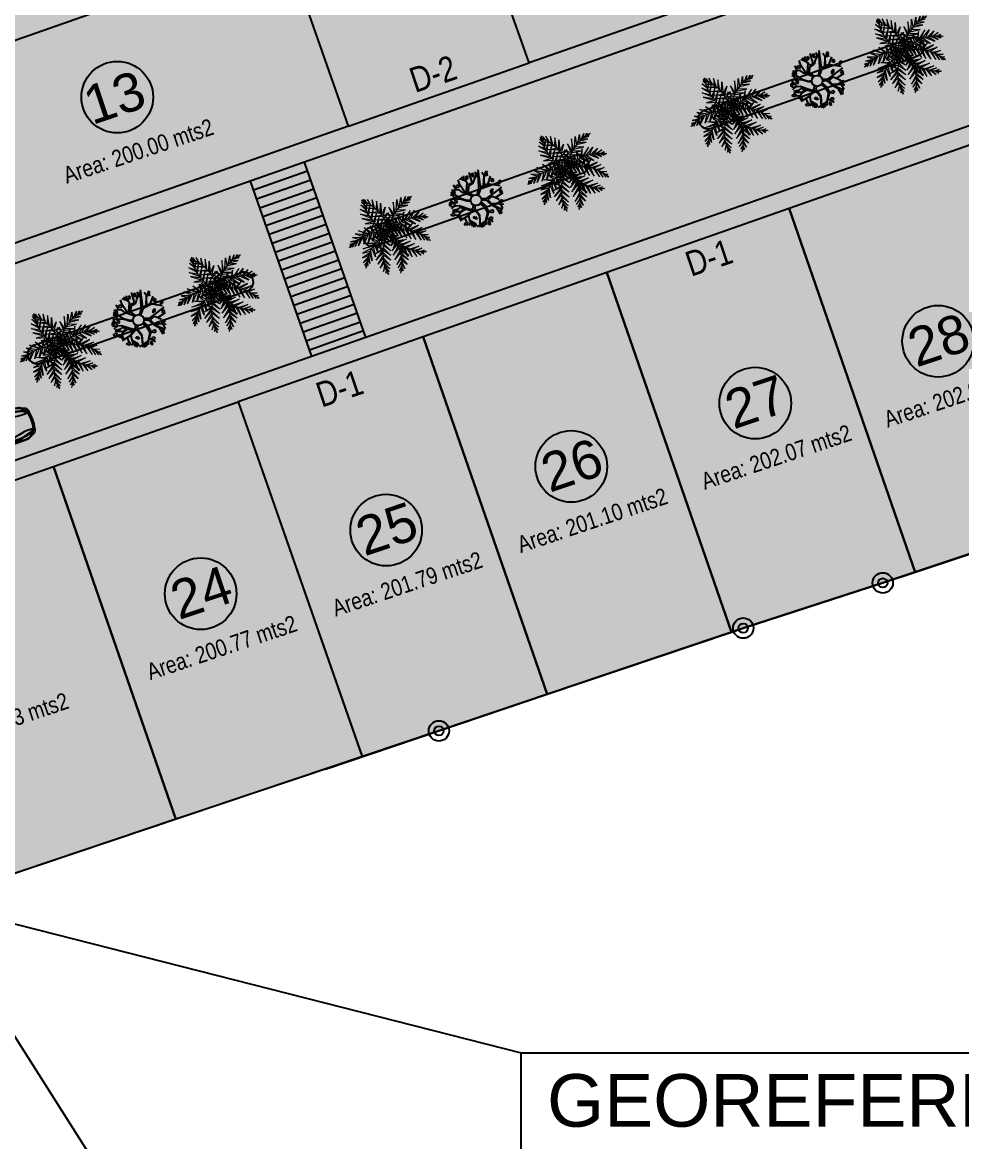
# Model space of a CAD drawing. Header units: millimetres. Extents: x 604786 to 1211550, y 1310999 to 2622648.
# Drawn here: x 604945.4 to 604994.5, y 1311072.5 to 1311131 of the extents above; entities that cross this region are included whole.
import ezdxf

# ---------------------------------------------------------------- set-up
doc = ezdxf.new("R2010")
doc.units = ezdxf.units.MM
for name, color, linetype in [('ARBOLES', 102, 'Continuous'), ('BOULEVARD', 3, 'Continuous'), ('CERCO', 6, 'Continuous'), ('CIRCULO', 1, 'Continuous'), ('COTAS', 3, 'Continuous'), ('CVL_CUADCON_TX', 2, 'Continuous'), ('P35', 3, 'Continuous'), ('PALME-1', 82, 'Continuous'), ('ROTULOS LOTES', 1, 'Continuous')]:
    doc.layers.add(name, color=color, linetype=linetype)
doc.styles.add('PUNTOS PI', font='arial.ttf', dxfattribs={"height": 2.75})
doc.styles.add('ROTULOS', font='arial.ttf', dxfattribs={"height": 3})
doc.styles.add('TSN - Arial Narrow', font='ARIALN.TTF')

# ---------------------------------------------------------------- blocks, each defined once
blk = doc.blocks.new('carro1')
at = {"layer": 'P35'}
for color, points in [(146, [(-0.795, 1.854), (-0.824, 1.862), (-0.858, 3.088), (-0.854, 3.397), (-0.854, 3.455), (-0.753, 3.861), (-0.675, 4.073), (-0.593, 4.178), (-0.477, 4.234), (-0.436, 4.237), (-0.544, 4.163), (-0.641, 3.988), (-0.72, 3.753), (-0.791, 3.47), (-0.809, 3.343), (-0.805, 3.175), (-0.817, 2.948), (-0.82, 2.713), (-0.813, 2.624), (-0.817, 2.616), (-0.82, 2.531), (-0.798, 1.941)]), (9, [(-0.85, 3.554), (-0.829, 3.715), (-0.78, 3.963), (-0.727, 4.075), (-0.647, 4.18), (-0.559, 4.25), (-0.472, 4.299), (-0.332, 4.327), (0.278, 4.327), (0.428, 4.31), (0.534, 4.275), (0.656, 4.177), (0.733, 4.079), (0.814, 3.834), (0.838, 3.715), (0.849, 3.62), (0.849, 3.596), (0.81, 3.708), (0.754, 3.946), (0.695, 4.1), (0.635, 4.173), (0.534, 4.236), (0.439, 4.261), (0.337, 4.261), (-0.437, 4.268), (-0.563, 4.222), (-0.643, 4.156), (-0.717, 4.058), (-0.752, 3.932), (-0.798, 3.792)]), (146, [(0.795, 1.854), (0.824, 1.862), (0.858, 3.088), (0.854, 3.397), (0.854, 3.455), (0.753, 3.861), (0.675, 4.073), (0.593, 4.178), (0.477, 4.234), (0.436, 4.237), (0.544, 4.163), (0.641, 3.988), (0.72, 3.753), (0.791, 3.47), (0.809, 3.343), (0.805, 3.175), (0.817, 2.948), (0.82, 2.713), (0.813, 2.624), (0.817, 2.616), (0.82, 2.531), (0.798, 1.941)]), (146, [(-0.765, 1.66), (-0.785, 1.474), (-0.777, 1.279), (-0.719, 0.785), (-0.652, 0.471), (-0.611, 0.321), (-0.549, 0.271), (-0.638, 0.54), (-0.685, 0.628), (-0.693, 0.852), (-0.701, 0.963), (-0.695, 1.247), (-0.666, 1.45), (-0.694, 1.488), (-0.686, 1.534), (-0.561, 1.796), (-0.49, 1.914), (-0.394, 1.924), (-0.417, 2.206), (-0.422, 2.428), (-0.413, 2.716), (-0.395, 2.924), (-0.471, 3.028), (-0.544, 3.124), (-0.599, 3.231), (-0.674, 3.439), (-0.703, 3.65), (-0.734, 3.659), (-0.786, 3.412), (-0.789, 3.078), (-0.78, 2.945), (-0.736, 3.21), (-0.683, 3.254), (-0.612, 3.201), (-0.568, 3.069), (-0.515, 2.875), (-0.471, 2.646), (-0.471, 2.496), (-0.489, 2.223), (-0.515, 2.064), (-0.515, 2.02), (-0.551, 1.959), (-0.595, 1.941), (-0.648, 1.844), (-0.718, 1.712), (-0.762, 1.65)]), (146, [(0.771, 1.66), (0.791, 1.474), (0.784, 1.279), (0.725, 0.785), (0.658, 0.471), (0.617, 0.321), (0.555, 0.271), (0.644, 0.54), (0.691, 0.628), (0.699, 0.852), (0.707, 0.963), (0.701, 1.247), (0.672, 1.45), (0.7, 1.488), (0.692, 1.534), (0.567, 1.796), (0.496, 1.914), (0.4, 1.924), (0.423, 2.206), (0.428, 2.428), (0.419, 2.716), (0.401, 2.924), (0.477, 3.028), (0.55, 3.124), (0.605, 3.231), (0.68, 3.439), (0.709, 3.65), (0.74, 3.659), (0.792, 3.412), (0.795, 3.078), (0.786, 2.945), (0.742, 3.21), (0.689, 3.254), (0.618, 3.201), (0.574, 3.069), (0.521, 2.875), (0.477, 2.646), (0.477, 2.496), (0.495, 2.223), (0.521, 2.064), (0.521, 2.02), (0.557, 1.959), (0.601, 1.941), (0.654, 1.844), (0.724, 1.712), (0.768, 1.65)]), (8, [(-0.49, 2.597), (-0.493, 2.617), (-0.794, 2.616), (-0.798, 2.597)]), (9, [(-0.859, 1.23), (-0.859, 0.662), (-0.835, 0.546), (-0.773, 0.375), (-0.685, 0.201), (-0.651, 0.146), (-0.581, 0.097), (-0.449, 0.057), (-0.077, 0.008), (0.131, 0.014), (0.333, 0.045), (0.522, 0.079), (0.629, 0.133), (0.7, 0.216), (0.828, 0.494), (0.852, 0.598), (0.855, 1.407), (0.846, 1.407), (0.855, 1.327), (0.858, 0.662), (0.825, 0.543), (0.709, 0.289), (0.599, 0.173), (0.421, 0.112), (0.153, 0.079), (-0.092, 0.075), (-0.385, 0.112), (-0.553, 0.143), (-0.639, 0.207), (-0.706, 0.283), (-0.798, 0.491), (-0.838, 0.579), (-0.859, 0.686), (-0.847, 1.248)]), (127, [(-0.666, 1.45), (-0.563, 1.184), (-0.497, 0.94), (-0.448, 0.645), (-0.432, 0.355), (-0.442, 0.128), (-0.253, 0.096), (0, 0.08), (0.163, 0.086), (0.322, 0.105), (0.442, 0.128), (0.432, 0.355), (0.458, 0.73), (0.519, 1.031), (0.599, 1.287), (0.666, 1.45), (0.545, 1.383), (0.423, 1.315), (0.213, 1.283), (0.059, 1.277), (-0.059, 1.277), (-0.337, 1.299), (-0.423, 1.315), (-0.545, 1.383)]), (30, [(-0.455, 0.13), (-0.528, 0.24), (-0.62, 0.314), (-0.69, 0.353), (-0.736, 0.381), (-0.706, 0.317), (-0.666, 0.265), (-0.614, 0.216), (-0.556, 0.182), (-0.51, 0.152), (-0.48, 0.143)]), (30, [(0.455, 0.13), (0.528, 0.24), (0.62, 0.314), (0.69, 0.353), (0.736, 0.381), (0.706, 0.317), (0.666, 0.265), (0.614, 0.216), (0.556, 0.182), (0.51, 0.152), (0.48, 0.143)])]:
    blk.add_hatch(color=color, dxfattribs=at).paths.add_polyline_path(points)
h = blk.add_hatch(color=127, dxfattribs=at)
h.paths.add_polyline_path([(-0.276, 3.037), (-0.322, 3.032), (-0.368, 3.037), (-0.396, 3.045), (-0.434, 3.064), (-0.465, 3.087), (-0.517, 3.15), (-0.568, 3.235), (-0.598, 3.303), (-0.625, 3.401), (-0.61, 3.496), (-0.583, 3.538), (-0.536, 3.565), (-0.395, 3.628), (-0.239, 3.674), (-0.097, 3.695), (0.036, 3.699), (0.189, 3.684), (0.323, 3.652), (0.447, 3.608), (0.529, 3.569), (0.583, 3.538), (0.622, 3.462), (0.627, 3.42), (0.61, 3.338), (0.568, 3.235), (0.52, 3.154), (0.467, 3.088), (0.42, 3.055), (0.368, 3.037), (0.346, 3.033), (0.322, 3.032), (0.282, 3.036), (0.257, 3.042), (0.229, 3.053), (0.205, 3.055), (0.12, 3.059), (-0.038, 3.062), (-0.145, 3.058), (-0.229, 3.053), (-0.254, 3.043)], flags=16)
h.paths.add_polyline_path([(-0.393, 1.915), (-0.189, 1.899), (0, 1.895), (0.232, 1.902), (0.393, 1.909), (0.392, 1.914), (0.42, 2.299), (0.414, 2.692), (0.395, 2.924), (0.544, 3.124), (0.599, 3.231), (0.674, 3.439), (0.703, 3.65), (0.686, 3.813), (0.632, 3.973), (0.582, 4.064), (0.503, 4.167), (0.405, 4.257), (-0.405, 4.257), (-0.491, 4.179), (-0.57, 4.082), (-0.658, 3.887), (-0.686, 3.813), (-0.703, 3.65), (-0.674, 3.439), (-0.599, 3.231), (-0.437, 2.974), (-0.395, 2.924), (-0.411, 2.742), (-0.417, 2.65), (-0.422, 2.417), (-0.413, 2.144), (-0.402, 1.997)])
h = blk.add_hatch(color=8, dxfattribs=at)
edge = h.paths.add_edge_path()
edge.add_line((-0.771, 1.819), (-0.734, 1.76))
edge.add_arc((-0.767, 1.739), 0.0391, -47.43472, 31.91912, ccw=False)
edge.add_arc((-0.746, 1.736), 0.0265, 168.02794, 281.91705, ccw=False)
edge.add_line((-0.772, 1.742), (-0.801, 1.778))
edge.add_line((-0.801, 1.778), (-0.817, 1.76))
edge.add_arc((-0.847, 1.786), 0.0403, 221.15863, 318.84137, ccw=False)
edge.add_line((-0.878, 1.76), (-0.927, 1.809))
edge.add_arc((-0.874, 1.862), 0.0746, 163.87151, 224.97246, ccw=False)
edge.add_line((-0.946, 1.883), (-0.771, 1.819))
h = blk.add_hatch(color=8, dxfattribs=at)
edge = h.paths.add_edge_path()
edge.add_line((0.771, 1.819), (0.734, 1.76))
edge.add_arc((0.767, 1.739), 0.0391, 508.08088, 587.43472)
edge.add_arc((0.746, 1.736), 0.0265, 258.08295, 371.97206)
edge.add_line((0.772, 1.742), (0.801, 1.778))
edge.add_line((0.801, 1.778), (0.817, 1.76))
edge.add_arc((0.847, 1.786), 0.0403, 221.15863, 318.84137)
edge.add_line((0.878, 1.76), (0.927, 1.809))
edge.add_arc((0.874, 1.862), 0.0746, 315.02754, 376.12849)
edge.add_line((0.946, 1.883), (0.771, 1.819))
h = blk.add_hatch(color=146, dxfattribs=at)
h.paths.add_polyline_path([(-0.453, 0.18), (-0.536, 0.285), (-0.579, 0.376), (-0.654, 0.695), (-0.689, 1), (-0.662, 1.419), (-0.61, 1.253), (-0.527, 0.982), (-0.479, 0.721), (-0.457, 0.572), (-0.448, 0.424), (-0.44, 0.319), (-0.44, 0.206)])
h.paths.add_polyline_path([(-0.654, 0.367), (-0.75, 0.411), (-0.815, 0.581), (-0.837, 0.664), (-0.828, 1.065), (-0.828, 1.72), (-0.806, 1.75), (-0.793, 1.637), (-0.793, 1.201), (-0.754, 0.956), (-0.715, 0.729), (-0.697, 0.59), (-0.662, 0.437), (-0.627, 0.359)])
h = blk.add_hatch(color=146, dxfattribs=at)
h.paths.add_polyline_path([(0.453, 0.18), (0.536, 0.285), (0.579, 0.376), (0.654, 0.695), (0.689, 1), (0.662, 1.419), (0.61, 1.253), (0.527, 0.982), (0.479, 0.721), (0.457, 0.572), (0.448, 0.424), (0.44, 0.319), (0.44, 0.206)])
h.paths.add_polyline_path([(0.654, 0.367), (0.75, 0.411), (0.815, 0.581), (0.837, 0.664), (0.828, 1.065), (0.828, 1.72), (0.806, 1.75), (0.793, 1.637), (0.793, 1.201), (0.754, 0.956), (0.715, 0.729), (0.697, 0.59), (0.662, 0.437), (0.627, 0.359)])
at = {"layer": 'P35', "color": 7}
for p, q in [((-0.801, 2.597), (-0.486, 2.597)), ((-0.801, 2.587), (-0.485, 2.587)), ((-0.8, 2.627), (-0.488, 2.627)), ((-0.8, 2.617), (-0.488, 2.617)), ((0.801, 2.587), (0.485, 2.587)), ((0.801, 2.597), (0.486, 2.597)), ((0.8, 2.627), (0.488, 2.627)), ((0.8, 2.617), (0.488, 2.617)), ((-0.607, 0.193), (-0.606, 0.192))]:
    blk.add_line(p, q, dxfattribs=at)
for points in [[(-0.865, 3.454, -0.04536), (-0.712, 4.041, -0.316238), (-0.405, 4.257), (0, 4.257), (0.405, 4.257, -0.316238), (0.712, 4.041, -0.04536), (0.865, 3.454, -0.995785)], [(-0.787, 3.96, -0.339592), (-0.293, 4.34), (0, 4.34), (0.293, 4.34, -0.339592), (0.787, 3.96, -1.295903)], [(-0.405, 4.257, 0.307984), (-0.674, 3.439, 0.021458), (-0.599, 3.231, 0.089138), (-0.471, 3.028, 0.076147), (-0.395, 2.924, 0.055297), (-0.393, 1.909, 0.055323)], [(0.405, 4.257, -0.307984), (0.674, 3.439, -0.021458), (0.599, 3.231, -0.089138), (0.471, 3.028, -0.076147), (0.395, 2.924, -0.055297), (0.393, 1.909, -0.055323)], [(-0.712, 4.041, 0.134107), (-0.787, 3.96, 0.076542), (-0.865, 3.454), (-0.865, 1.853, 0.085317)], [(-0.806, 2.442), (-0.806, 3.237, -0.076793), (-0.658, 3.887, -3.166947)], [(0.806, 2.442), (0.806, 3.237, 0.076793), (0.658, 3.887, 3.166947)], [(0.865, 1.853), (0.865, 3.454, 0.076542), (0.787, 3.96, 0.134107), (0.712, 4.041)], [(-0.865, 3.115, 0.005985), (-0.835, 2.058), (-0.837, 1.843, 0.082522)], [(-0.765, 1.66), (-0.608, 1.931, -0.122145), (-0.549, 1.993, 0.205815), (-0.53, 2.019, 0.151874), (-0.626, 3.207, 0.290836), (-0.739, 3.222, 0.061376), (-0.783, 1.823)], [(0.765, 1.66), (0.608, 1.931, 0.122145), (0.549, 1.993, -0.205815), (0.53, 2.019, -0.151874), (0.626, 3.207, -0.290836), (0.739, 3.222, -0.061376), (0.783, 1.823)], [(0.837, 1.843), (0.835, 2.058, 0.005985), (0.865, 3.115)], [(-0.865, 1.75), (-0.865, 0.659, 0.085317), (-0.781, 0.369), (-0.67, 0.141, 0.150666), (-0.454, 0.048, 0.106558), (0.454, 0.048, 0.150666), (0.67, 0.141), (0.781, 0.369, 0.085317), (0.865, 0.659), (0.865, 1.75, 0.076542)], [(-0.838, 1.747), (-0.85, 0.661, 0.082522), (-0.746, 0.386), (-0.744, 0.382, 0.28772), (-0.442, 0.128, 0.107642), (0.442, 0.128, 0.28772), (0.744, 0.382), (0.746, 0.386, 0.082522), (0.85, 0.661), (0.838, 1.747, 0.005985)], [(-0.775, 1.745, 0.003758), (-0.765, 1.66)], [(0.775, 1.745, -0.003758), (0.765, 1.66)]]:
    blk.add_lwpolyline(points, format="xyb", dxfattribs=at)
for points in [[(0.583, 3.538, -0.244234), (0.621, 3.376, -0.10952), (0.486, 3.109, -0.34796), (0.229, 3.053, 0.037334), (-0.229, 3.053, -0.34796), (-0.486, 3.109, -0.10952), (-0.621, 3.376, -0.244234), (-0.583, 3.538, -0.276546)], [(-0.771, 1.819), (-0.734, 1.76, -0.360781), (-0.741, 1.71, -0.542329), (-0.772, 1.742), (-0.801, 1.778), (-0.817, 1.76, -0.454056), (-0.878, 1.76), (-0.927, 1.809, -0.273105), (-0.946, 1.883)], [(-0.45, 1.921, 0.328475), (-0.519, 1.884), (-0.686, 1.534, 0.439617), (-0.666, 1.45), (-0.423, 1.315, 0.06084), (0, 1.277, 0.06084), (0.423, 1.315), (0.666, 1.45, 0.439617), (0.686, 1.534), (0.519, 1.884, 0.328475), (0.45, 1.921, -0.057395)], [(0.771, 1.819), (0.734, 1.76, 0.360781), (0.741, 1.71, 0.542329), (0.772, 1.742), (0.801, 1.778), (0.817, 1.76, 0.454056), (0.878, 1.76), (0.927, 1.809, 0.273105), (0.946, 1.883)]]:
    blk.add_lwpolyline(points, format="xyb", close=True, dxfattribs=at)
for centre, radius, start, end in [((3.67, 1.558), 4.456, 177.4786, 196.11758), ((1.381, 1.057), 2.084, 169.13167, 202.15686), ((-3.112, 0.355), 2.68, 355.12977, 24.11589), ((3.112, 0.355), 2.68, 155.88411, 184.87023), ((-1.381, 1.057), 2.084, 337.84314, 10.86833), ((-3.67, 1.558), 4.456, 343.88242, 2.5214), ((-0.901, -0.105), 0.515, 26.83988, 72.45837), ((0.901, -0.105), 0.515, 107.54163, 153.16012)]:
    blk.add_arc(centre, radius, start, end, dxfattribs=at)
blk = doc.blocks.new('A$C48C97B70')
at = {"layer": 'PALME-1', "lineweight": 5}
for p, q in [((2.072, 6.54), (2.171, 6.533)), ((2.216, 6.497), (2.072, 6.54)), ((2.315, 6.6), (2.309, 6.418)), ((2.41, 6.325), (2.315, 6.6)), ((2.552, 6.547), (2.605, 6.122)), ((2.687, 6.026), (2.552, 6.547)), ((2.903, 6.407), (2.793, 5.89)), ((2.912, 5.72), (2.903, 6.407)), ((2.109, 6.384), (2.41, 6.325)), ((2.556, 6.176), (2.109, 6.384)), ((2.171, 6.148), (2.687, 6.026)), ((2.793, 5.89), (2.171, 6.148)), ((2.251, 5.877), (2.912, 5.72)), ((3.009, 5.561), (2.251, 5.877)), ((3.221, 6.198), (3.009, 5.561)), ((3.129, 5.334), (3.221, 6.198)), ((3.21, 5.152), (3.477, 5.948)), ((3.477, 5.948), (3.277, 4.976)), ((3.277, 4.976), (3.756, 5.506)), ((3.756, 5.506), (3.328, 4.818)), ((2.388, 5.472), (3.129, 5.334)), ((3.21, 5.152), (2.388, 5.472)), ((2.535, 5.1), (3.277, 4.976)), ((3.328, 4.818), (2.535, 5.1)), ((2.683, 4.767), (3.377, 4.635)), ((3.409, 4.484), (2.683, 4.767)), ((3.909, 4.977), (3.328, 4.818)), ((3.377, 4.635), (3.909, 4.977)), ((3.925, 4.65), (3.409, 4.484)), ((3.435, 4.33), (3.925, 4.65)), ((4.516, 3.959), (4.561, 4.59)), ((4.561, 4.59), (4.7, 4.004)), ((5.099, 4.709), (4.7, 4.004)), ((4.863, 4.035), (5.099, 4.709)), ((5.621, 4.675), (4.863, 4.035)), ((5.049, 4.06), (5.621, 4.675)), ((5.248, 4.076), (5.963, 4.571)), ((5.963, 4.571), (5.505, 4.079)), ((0.485, 3.926), (0.936, 3.651)), ((1.136, 3.706), (0.485, 3.926)), ((1.318, 3.745), (0.768, 3.135)), ((0.768, 3.135), (1.136, 3.706)), ((0.788, 4.157), (1.318, 3.745)), ((1.572, 3.782), (0.788, 4.157)), ((1.109, 4.315), (1.959, 3.803)), ((1.771, 3.798), (1.109, 4.315)), ((1.771, 3.798), (1.195, 3.13)), ((1.195, 3.13), (1.572, 3.782)), ((1.595, 3.144), (1.959, 3.803)), ((2.125, 3.798), (1.595, 3.144)), ((1.619, 4.431), (2.125, 3.798)), ((1.959, 3.803), (1.619, 4.431)), ((1.958, 3.173), (2.314, 3.783)), ((2.467, 3.763), (1.958, 3.173)), ((2.169, 4.399), (2.125, 3.798)), ((2.314, 3.783), (2.169, 4.399)), ((2.375, 3.225), (2.621, 3.736)), ((2.773, 3.702), (2.375, 3.225)), ((2.483, 4.305), (2.467, 3.763)), ((2.621, 3.736), (2.483, 4.305)), ((2.661, 3.273), (2.911, 3.665)), ((2.742, 4.179), (2.773, 3.702)), ((2.911, 3.665), (2.742, 4.179)), ((2.871, 4.392), (3.435, 4.33)), ((3.454, 4.176), (2.871, 4.392)), ((2.956, 4.034), (3.027, 3.628)), ((3.19, 3.57), (2.956, 4.034)), ((3.012, 4.138), (3.464, 4.032)), ((3.469, 3.911), (3.012, 4.138)), ((3.181, 3.857), (3.468, 3.739)), ((3.462, 3.617), (3.181, 3.857)), ((3.893, 4.364), (3.454, 4.176)), ((3.464, 4.032), (3.893, 4.364)), ((3.468, 3.739), (3.827, 4.113)), ((3.827, 4.113), (3.469, 3.911)), ((3.685, 3.61), (3.842, 4.104)), ((3.842, 4.104), (3.836, 3.693)), ((3.836, 3.693), (4.254, 3.401)), ((3.945, 3.747), (4.03, 4.282)), ((4.254, 3.401), (3.945, 3.747)), ((4.03, 4.282), (4.076, 3.806)), ((4.076, 3.806), (4.544, 3.399)), ((4.221, 3.864), (4.266, 4.448)), ((4.544, 3.399), (4.221, 3.864)), ((4.266, 4.448), (4.368, 3.915)), ((4.368, 3.915), (4.964, 3.413)), ((4.964, 3.413), (4.516, 3.959)), ((4.7, 4.004), (5.327, 3.442)), ((5.327, 3.442), (4.863, 4.035)), ((5.049, 4.06), (5.724, 3.492)), ((5.724, 3.492), (5.248, 4.076)), ((5.505, 4.079), (6.145, 3.565)), ((5.691, 4.07), (6.298, 4.391)), ((6.145, 3.565), (5.691, 4.07)), ((6.298, 4.391), (5.897, 4.047)), ((5.897, 4.047), (6.422, 3.625)), ((6.068, 4.019), (6.59, 4.15)), ((6.422, 3.625), (6.068, 4.019)), ((6.59, 4.15), (6.19, 3.993)), ((6.261, 3.976), (6.658, 3.683)), ((6.462, 3.919), (6.749, 3.967)), ((6.658, 3.683), (6.462, 3.919)), ((6.749, 3.967), (6.592, 3.874)), ((6.706, 3.831), (6.813, 3.725)), ((6.813, 3.725), (6.759, 3.809)), ((0.172, 3.309), (0.083, 3.188)), ((0.083, 3.188), (0.123, 3.278)), ((0.108, 3.437), (0.277, 3.37)), ((0.398, 3.434), (0.108, 3.437)), ((0.236, 3.642), (0.655, 3.551)), ((0.772, 3.596), (0.236, 3.642)), ((0.588, 3.523), (0.242, 3.171)), ((0.242, 3.171), (0.398, 3.434)), ((0.936, 3.651), (0.485, 3.15)), ((0.485, 3.15), (0.772, 3.596)), ((2.305, 2.87), (2.804, 2.657)), ((2.885, 2.79), (2.305, 2.87)), ((2.517, 3.065), (2.973, 2.919)), ((3.058, 3.034), (2.517, 3.065)), ((3.027, 3.628), (2.661, 3.273)), ((3.248, 3.258), (2.731, 3.212)), ((2.731, 3.212), (3.134, 3.129)), ((3.27, 2.374), (2.885, 2.79)), ((2.973, 2.919), (3.27, 2.374)), ((2.982, 3.339), (3.19, 3.57)), ((3.302, 3.524), (2.982, 3.339)), ((3.331, 2.658), (3.058, 3.034)), ((3.134, 3.129), (3.331, 2.658)), ((3.387, 2.981), (3.248, 3.258)), ((3.333, 3.347), (3.387, 2.981)), ((3.534, 3.189), (3.34, 2.708)), ((3.34, 2.708), (3.598, 3.029)), ((3.647, 2.918), (3.373, 2.451)), ((3.373, 2.451), (3.71, 2.789)), ((3.494, 3.304), (3.845, 3.186)), ((3.845, 3.186), (3.534, 3.189)), ((3.581, 3.546), (3.927, 3.415)), ((3.598, 3.029), (4.106, 2.989)), ((4.106, 2.989), (3.647, 2.918)), ((3.927, 3.415), (3.685, 3.61)), ((3.71, 2.789), (4.331, 2.805)), ((4.331, 2.805), (3.785, 2.652)), ((1.792, 1.596), (2.581, 2.199)), ((2.516, 2.023), (1.792, 1.596)), ((2.457, 1.832), (1.821, 1.24)), ((1.871, 2.113), (2.646, 2.352)), ((2.581, 2.199), (1.871, 2.113)), ((2.103, 2.613), (2.646, 2.352)), ((2.729, 2.522), (2.103, 2.613)), ((2.926, 1.242), (2.457, 1.832)), ((2.516, 2.023), (2.926, 1.242)), ((3.06, 1.619), (2.581, 2.199)), ((2.646, 2.352), (3.06, 1.619)), ((3.166, 1.967), (2.729, 2.522)), ((2.804, 2.657), (3.166, 1.967)), ((3.785, 2.652), (3.45, 2.173)), ((3.45, 2.173), (3.866, 2.519)), ((3.953, 2.391), (3.586, 1.876)), ((3.586, 1.876), (4.066, 2.239)), ((3.866, 2.519), (4.646, 2.527)), ((3.926, 1.441), (4.066, 2.239)), ((4.172, 2.112), (3.926, 1.441)), ((4.646, 2.527), (3.953, 2.391)), ((4.066, 2.239), (4.908, 2.274)), ((4.908, 2.274), (4.172, 2.112)), ((4.35, 1.136), (4.172, 2.112)), ((4.3, 1.974), (5.183, 1.983)), ((4.3, 1.974), (4.35, 1.136)), ((5.183, 1.983), (4.444, 1.835)), ((4.444, 1.835), (4.68, 0.999)), ((1.821, 1.24), (2.399, 1.582)), ((2.369, 1.398), (1.925, 0.874)), ((1.925, 0.874), (2.347, 1.192)), ((2.338, 1.019), (2.097, 0.538)), ((2.647, 0.589), (2.338, 1.019)), ((2.347, 1.192), (2.647, 0.589)), ((2.764, 0.846), (2.369, 1.398)), ((2.399, 1.582), (2.764, 0.846)), ((4.68, 0.999), (4.639, 1.669)), ((4.639, 1.669), (5.461, 1.659)), ((5.461, 1.659), (4.789, 1.558)), ((4.789, 1.558), (5.053, 0.924)), ((5.053, 0.924), (4.963, 1.444)), ((4.963, 1.444), (5.636, 1.437)), ((5.636, 1.437), (5.112, 1.358)), ((5.112, 1.358), (5.431, 0.925)), ((5.431, 0.925), (5.223, 1.3)), ((5.289, 1.268), (5.782, 1.241)), ((5.782, 1.241), (5.48, 1.184)), ((5.48, 1.184), (5.67, 0.964)), ((5.67, 0.964), (5.609, 1.136)), ((5.724, 1.097), (5.874, 1.11)), ((5.874, 1.11), (5.78, 1.08)), ((2.097, 0.538), (2.337, 0.894)), ((2.351, 0.612), (2.242, 0.343)), ((2.242, 0.343), (2.366, 0.476)), ((2.338, 0.821), (2.539, 0.37)), ((2.539, 0.37), (2.351, 0.612)), ((2.384, 0.355), (2.464, 0.229)), ((2.464, 0.229), (2.394, 0.298))]:
    blk.add_line(p, q, dxfattribs=at)
for points in [[(2.155, 6.219), (2.027, 6.48), (2.16, 6.356)], [(2.156, 6.01), (2.325, 6.474), (2.155, 6.219)], [(2.17, 6.478), (2.241, 6.61), (2.176, 6.535)], [(2.346, 5.01), (1.67, 5.556), (2.271, 5.255)], [(2.227, 5.436), (1.748, 5.928), (2.191, 5.641)], [(2.17, 5.812), (1.897, 6.276), (2.16, 5.937)], [(2.191, 5.641), (2.448, 6.263), (2.17, 5.812)], [(2.271, 5.255), (2.584, 6.015), (2.227, 5.436)], [(2.418, 4.824), (2.773, 5.631), (2.346, 5.01)], [(4.393, 4.884), (4.496, 5.717), (4.256, 4.754)], [(4.545, 5.014), (4.834, 5.833), (4.75, 5.166)], [(4.907, 5.267), (5.211, 5.884), (5.087, 5.37)], [(5.242, 5.447), (5.588, 5.859), (5.357, 5.498)], [(5.424, 5.526), (5.918, 5.521), (5.621, 5.597)], [(5.621, 5.597), (5.824, 5.804), (5.752, 5.637)], [(5.87, 5.669), (6.018, 5.646), (5.926, 5.682)], [(2.418, 4.824), (1.666, 5.198), (2.495, 4.652)], [(2.495, 4.652), (1.781, 4.688), (2.57, 4.504)], [(2.57, 4.504), (2.932, 5.265), (2.495, 4.652)], [(2.749, 4.211), (3.062, 4.925), (2.665, 4.34)], [(3.836, 4.239), (3.531, 4.739), (3.925, 4.367)], [(4.019, 4.489), (3.686, 5.027), (4.142, 4.634)], [(4.256, 4.754), (4.053, 5.439), (4.142, 4.634)], [(4.142, 4.634), (4.98, 4.546), (4.256, 4.754)], [(4.393, 4.884), (5.273, 4.819), (4.545, 5.014)], [(4.75, 5.166), (5.571, 5.125), (4.907, 5.267)], [(5.087, 5.37), (5.76, 5.335), (5.242, 5.447)], [(2.665, 4.34), (2.047, 4.205), (2.57, 4.504)], [(2.84, 4.084), (2.267, 3.963), (2.749, 4.211)], [(3.03, 3.852), (2.492, 3.783), (2.936, 3.961)], [(3.235, 3.642), (2.716, 3.653), (3.112, 3.763)], [(2.936, 3.961), (3.195, 4.526), (2.84, 4.084)], [(3.112, 3.763), (3.275, 4.247), (3.03, 3.852)], [(3.325, 3.56), (3.354, 3.929), (3.235, 3.642)], [(3.551, 3.72), (3.388, 4.212), (3.624, 3.876)], [(3.681, 3.983), (3.437, 4.467), (3.752, 4.108)], [(3.504, 3.607), (3.861, 3.703), (3.551, 3.72)], [(3.624, 3.876), (4.134, 3.884), (3.681, 3.983)], [(3.73, 3.458), (4.128, 3.79), (3.902, 3.447)], [(3.752, 4.108), (4.371, 4.052), (3.836, 4.239)], [(3.925, 4.367), (4.703, 4.31), (4.019, 4.489)], [(4.023, 3.434), (4.383, 3.838), (4.165, 3.413)], [(4.318, 3.383), (4.671, 3.85), (4.469, 3.347)], [(4.618, 3.304), (4.996, 3.811), (4.797, 3.243)], [(1.889, 2.751), (1.05, 2.782), (2.039, 2.865)], [(2.039, 2.865), (1.395, 3.175), (2.176, 2.959)], [(1.889, 2.751), (1.814, 1.872), (1.737, 2.622)], [(2.338, 3.057), (1.86, 3.471), (2.176, 2.959)], [(2.176, 2.959), (2.13, 2.118), (2.039, 2.865)], [(2.614, 3.199), (2.169, 3.579), (2.474, 3.131)], [(2.474, 3.131), (2.407, 2.354), (2.338, 3.057)], [(2.892, 3.311), (2.453, 3.629), (2.757, 3.26)], [(2.757, 3.26), (2.714, 2.641), (2.614, 3.199)], [(3.173, 3.397), (2.712, 3.637), (3.007, 3.35)], [(3.007, 3.35), (2.918, 2.847), (2.892, 3.311)], [(3.291, 3.426), (3.14, 3.089), (3.173, 3.397)], [(3.735, 2.799), (3.284, 2.372), (3.778, 2.649)], [(3.645, 3.048), (3.314, 2.661), (3.689, 2.935)], [(3.524, 3.316), (3.359, 2.985), (3.577, 3.207)], [(3.577, 3.207), (4.054, 3.003), (3.645, 3.048)], [(3.608, 3.461), (3.828, 3.163), (3.73, 3.458)], [(3.689, 2.935), (4.213, 2.799), (3.735, 2.799)], [(3.902, 3.447), (4.096, 2.975), (4.023, 3.434)], [(4.165, 3.413), (4.34, 2.817), (4.318, 3.383)], [(4.469, 3.347), (4.701, 2.603), (4.618, 3.304)], [(4.951, 3.181), (5.513, 3.622), (4.797, 3.243)], [(4.797, 3.243), (5.023, 2.432), (4.951, 3.181)], [(5.122, 3.102), (5.935, 3.312), (4.951, 3.181)], [(5.122, 3.102), (5.384, 2.259), (5.298, 3.008)], [(5.298, 3.008), (6.166, 3.04), (5.516, 2.873)], [(5.516, 2.873), (5.778, 2.094), (5.667, 2.764)], [(5.667, 2.764), (6.352, 2.708), (5.829, 2.634)], [(1.198, 2.002), (0.737, 1.726), (1.13, 1.897)], [(1.429, 2.305), (0.772, 2.102), (1.299, 2.143)], [(1.737, 2.622), (0.883, 2.467), (1.554, 2.443)], [(1.092, 1.835), (1.018, 1.347), (0.99, 1.652)], [(1.299, 2.143), (1.227, 1.473), (1.198, 2.002)], [(1.554, 2.443), (1.465, 1.626), (1.429, 2.305)], [(3.872, 2.159), (3.253, 1.588), (3.887, 1.994)], [(3.815, 2.498), (3.259, 1.952), (3.845, 2.347)], [(3.778, 2.649), (4.355, 2.548), (3.815, 2.498)], [(3.845, 2.347), (4.468, 2.241), (3.872, 2.159)], [(3.887, 1.994), (4.536, 1.694), (3.872, 2.159)], [(3.895, 1.806), (4.452, 1.178), (3.887, 1.994)], [(5.829, 2.634), (6.043, 1.995), (5.957, 2.518)], [(5.957, 2.518), (6.468, 2.348), (6.047, 2.431)], [(6.097, 2.378), (6.274, 1.917), (6.236, 2.221)], [(6.236, 2.221), (6.503, 2.108), (6.321, 2.114)], [(6.394, 2.016), (6.426, 1.87), (6.427, 1.969)], [(0.99, 1.652), (0.753, 1.484), (0.93, 1.529)], [(0.88, 1.418), (0.879, 1.268), (0.858, 1.364)], [(3.895, 1.806), (3.264, 1.188), (3.891, 1.606)], [(3.87, 1.351), (3.296, 0.762), (3.843, 1.166)], [(3.8, 0.963), (3.329, 0.481), (3.756, 0.796)], [(3.843, 1.166), (4.104, 0.531), (3.8, 0.963)], [(3.891, 1.606), (4.315, 0.848), (3.87, 1.351)], [(3.694, 0.607), (3.365, 0.24), (3.618, 0.413)], [(3.507, 0.179), (3.392, 0.083), (3.48, 0.128)], [(3.618, 0.413), (3.639, 0.123), (3.562, 0.288)], [(3.756, 0.796), (3.836, 0.264), (3.718, 0.676)]]:
    blk.add_lwpolyline(points, dxfattribs=at)
for centre, start, end in [((5.589, 6.144), 171.01045, 231.44645), ((6.694, 2.334), 100.47619, 160.91219), ((4.041, 0.074), 99.94926, 160.38526), ((0.46, 1.763), 329.11631, 29.5523), ((3.594, 0.025), 32.00062, 92.43661)]:
    blk.add_arc(centre, 3.435, start, end, dxfattribs=at)
at = {"layer": 'PALME-1', "lineweight": 5, "extrusion": (0, 0, -1)}
for centre, major_axis, start_param, end_param in [((0.035, 3.843), (2.429, 2.429), -0.156897, 0.89791), ((1.947, 0.368), (-2.429, 2.429), 0.182844, 1.237651), ((5.421, 0.645), (-2.429, 2.429), 0.173647, 1.228454), ((5.771, 0.927), (2.429, 2.429), 3.700109, 4.754916), ((6.759, 4.372), (-2.429, 2.429), 4.173367, 5.228174)]:
    blk.add_ellipse(centre, major_axis=major_axis, ratio=1, start_param=start_param, end_param=end_param, dxfattribs=at)
blk = doc.blocks.new('p_arbol04')
at = {"layer": 'ARBOLES', "color": 1}
for p, q in [((-2.25, 1.32), (-2.4, 1.19)), ((-2.07, 1.38), (-2.25, 1.32)), ((-1.95, 1.3), (-2.07, 1.38)), ((-1.99, 1.16), (-1.95, 1.3)), ((-0.96, 2.01), (-1.09, 1.8)), ((-1.09, 1.8), (-0.98, 1.62)), ((-0.98, 1.62), (-0.83, 1.8)), ((-0.96, 2.01), (-0.87, 1.99)), ((-0.83, 1.8), (-0.87, 1.99)), ((-0.43, 2.09), (-0.27, 1.8)), ((-0.43, 2.09), (-0.23, 2.09)), ((-0.27, 1.8), (-0.04, 1.8)), ((-0.08, 1.96), (-0.23, 2.09)), ((-0.04, 1.8), (-0.08, 1.96)), ((1.01, 1.88), (0.86, 1.75)), ((0.86, 1.75), (1.08, 1.7)), ((1.2, 1.93), (1.01, 1.88)), ((1.08, 1.7), (1.27, 1.72)), ((1.31, 1.86), (1.2, 1.93)), ((1.27, 1.72), (1.31, 1.86)), ((1.77, 1.72), (1.65, 1.51)), ((1.65, 1.51), (1.76, 1.32)), ((1.76, 1.32), (1.91, 1.51)), ((1.77, 1.72), (1.87, 1.7)), ((1.91, 1.51), (1.87, 1.7)), ((-3.09, 0.4), (-2.93, 0.1)), ((-3.09, 0.4), (-2.89, 0.4)), ((-2.93, 0.1), (-2.7, 0.1)), ((-2.74, 0.26), (-2.89, 0.4)), ((-2.7, 0.1), (-2.74, 0.26)), ((-2.4, 1.19), (-2.18, 1.14)), ((-2.18, 1.14), (-1.99, 1.16)), ((-1.69, 1.09), (-1.73, 0.95)), ((-1.73, 0.95), (-1.62, 0.77)), ((-1.54, 1.11), (-1.69, 1.09)), ((-1.62, 0.77), (-1.58, 0.79)), ((-1.58, 0.79), (-1.47, 0.9)), ((-1.47, 0.9), (-1.54, 1.11)), ((2.81, 0.63), (2.66, 0.5)), ((2.66, 0.5), (2.88, 0.45)), ((3, 0.69), (2.81, 0.63)), ((2.88, 0.45), (3.07, 0.47)), ((3.11, 0.61), (3, 0.69)), ((3.07, 0.47), (3.11, 0.61)), ((-2.61, -0.3), (-2.74, -0.51)), ((-2.74, -0.51), (-2.63, -0.69)), ((-2.63, -0.69), (-2.48, -0.51)), ((-2.61, -0.3), (-2.52, -0.32)), ((-2.48, -0.51), (-2.52, -0.32)), ((1.76, -1.09), (1.61, -1.22)), ((1.61, -1.22), (1.83, -1.28)), ((1.95, -1.04), (1.76, -1.09)), ((2.06, -1.12), (1.95, -1.04)), ((2.02, -1.25), (2.06, -1.12)), ((2.7, -0.32), (2.66, -0.45)), ((2.66, -0.45), (2.77, -0.64)), ((2.85, -0.29), (2.7, -0.32)), ((2.77, -0.64), (2.81, -0.61)), ((2.81, -0.61), (2.92, -0.51)), ((2.92, -0.51), (2.85, -0.29)), ((3.03, -1.09), (2.88, -1.22)), ((2.88, -1.22), (3.11, -1.28)), ((3.22, -1.04), (3.03, -1.09)), ((3.33, -1.12), (3.22, -1.04)), ((3.3, -1.25), (3.33, -1.12)), ((-2.87, -1.36), (-2.7, -1.65)), ((-2.87, -1.36), (-2.67, -1.36)), ((-2.7, -1.65), (-2.48, -1.65)), ((-2.52, -1.49), (-2.67, -1.36)), ((-2.48, -1.65), (-2.52, -1.49)), ((-2.24, -2.02), (-2.37, -2.23)), ((-2.37, -2.23), (-2.25, -2.42)), ((-2.25, -2.42), (-2.1, -2.23)), ((-2.24, -2.02), (-2.14, -2.05)), ((-2.1, -2.23), (-2.14, -2.05)), ((-1.67, -1.68), (-1.55, -1.62)), ((-1.61, -1.87), (-1.67, -1.68)), ((-1.52, -2.01), (-1.61, -1.87)), ((-1.55, -1.62), (-1.41, -1.72)), ((-1.41, -1.87), (-1.52, -2.01)), ((-1.41, -1.72), (-1.41, -1.87)), ((1.83, -1.28), (2.02, -1.25)), ((2.4, -1.83), (2.36, -1.97)), ((2.36, -1.97), (2.47, -2.15)), ((2.55, -1.81), (2.4, -1.83)), ((2.47, -2.15), (2.51, -2.13)), ((2.51, -2.13), (2.62, -2.02)), ((2.62, -2.02), (2.55, -1.81)), ((3.11, -1.28), (3.3, -1.25)), ((-1.65, -2.9), (-1.8, -3.03)), ((-1.8, -3.03), (-1.58, -3.08)), ((-1.47, -2.84), (-1.65, -2.9)), ((-1.58, -3.08), (-1.39, -3.06)), ((-1.35, -2.92), (-1.47, -2.84)), ((-1.39, -3.06), (-1.35, -2.92)), ((-1.19, -2.97), (-1.32, -3.18)), ((-0.98, -3.16), (-1.09, -3.35)), ((-1.09, -3.35), (-0.98, -3.53)), ((-0.87, -3.16), (-0.98, -3.14)), ((-0.98, -3.53), (-0.83, -3.35)), ((-0.83, -3.35), (-0.87, -3.16)), ((-0.66, -2.98), (-0.49, -3.27)), ((-0.66, -2.98), (-0.45, -2.98)), ((-0.49, -3.27), (-0.27, -3.27)), ((-0.3, -3.11), (-0.45, -2.98)), ((-0.27, -3.27), (-0.3, -3.11)), ((-0.02, -2.52), (0.15, -2.82)), ((-0.02, -2.52), (0.18, -2.52)), ((0.15, -2.82), (0.37, -2.82)), ((0.33, -2.66), (0.18, -2.52)), ((0.37, -2.82), (0.33, -2.66)), ((0.8, -3.24), (0.67, -3.45)), ((0.67, -3.45), (0.78, -3.64)), ((0.78, -3.64), (0.93, -3.45)), ((0.8, -3.24), (0.9, -3.27)), ((0.93, -3.45), (0.9, -3.27)), ((1.48, -2.55), (1.65, -2.84)), ((1.48, -2.55), (1.68, -2.55)), ((1.65, -2.84), (1.87, -2.84)), ((1.83, -2.68), (1.68, -2.55)), ((1.87, -2.84), (1.83, -2.68))]:
    blk.add_line(p, q, dxfattribs=at)
at = {"layer": 'ARBOLES'}
for p, q in [((-1.98, 0.65), (-1.85, 1.57)), ((-1.07, 0.75), (-1.81, 1.55)), ((-1.14, 1.51), (-1.48, 1.85)), ((-1.41, 1.11), (-1.36, 1.9)), ((-1, 0.76), (-1.21, 2.04)), ((-0.41, 1.55), (-1.03, 2.13)), ((-0.62, 1.75), (-0.41, 2.36)), ((-0.37, 1.09), (-0.41, 1.55)), ((-0.18, 0.97), (0.05, 1.88)), ((0.02, 0.88), (0.74, 1.39)), ((0.05, 1.88), (0.35, 2.36)), ((0.76, 1.7), (0.54, 2.32)), ((0.64, 1.2), (0.78, 1.37)), ((0.74, 1.39), (0.8, 2.29)), ((0.77, 1.94), (1.1, 2.18)), ((0.78, 1.37), (0.78, 1.94)), ((1.12, 1.01), (1.72, 1.99)), ((2.58, 1.48), (1.36, 0.04)), ((1.57, 1.06), (2.28, 1.3)), ((1.98, 0.83), (2.18, 1.57)), ((1.98, 0.83), (2.41, 1.3)), ((-2.49, -0.25), (-2.83, 0.07)), ((-2.14, -0.12), (-2.67, 0.51)), ((-2.08, 0.23), (-2.6, 0.6)), ((-2.08, 0.74), (-2.54, 0.81)), ((-1.77, 0.21), (-2.44, 0.25)), ((-1.72, 0.41), (-2.41, 1.04)), ((-1.77, 0.21), (-1.62, -0.24)), ((-1.19, -0.84), (-1.72, 0.41)), ((-0.78, 0.09), (-1.07, 0.75)), ((-0.71, 0.11), (-1, 0.76)), ((-0.52, -0.23), (-0.78, 0.09)), ((-0.43, -0.13), (-0.71, 0.11)), ((-0.05, 0.2), (-0.37, 1.09)), ((-0.01, 0.62), (-0.18, 0.97)), ((-0.06, 0.02), (-0.05, 0.2)), ((-0.01, 0.62), (0.02, 0.88)), ((0.12, 0.65), (0.61, 1.04)), ((0.14, 0), (0.12, 0.65)), ((0.61, 1.04), (1.16, 0.87)), ((0.7, 1.17), (0.64, 1.2)), ((0.71, 1.16), (1.12, 1.01)), ((1.03, -0.05), (1.98, 0.83)), ((1.16, 0.87), (1.57, 1.06)), ((1.36, 0.04), (1.72, -0.14)), ((1.72, -0.14), (2.54, 0.51)), ((1.82, -0.19), (2.38, 0.38)), ((2.54, 0.51), (2.64, 0.95)), ((2.54, 0.51), (2.93, 0.27)), ((-1.88, -1.05), (-2.9, -0.75)), ((-2.05, -0.21), (-2.86, -0.28)), ((-2.31, -0.92), (-2.5, -1.37)), ((-1.62, -0.24), (-2.14, -0.12)), ((-1.82, -1.07), (-2.14, -1.47)), ((-1.55, -0.37), (-2.05, -0.21)), ((-1.26, -0.98), (-1.88, -1.05)), ((-1, -1.07), (-1.82, -1.07)), ((-1.26, -0.95), (-1.55, -0.37)), ((-0.87, -0.89), (-1.19, -0.84)), ((-0.93, -1.07), (-1.04, -1.87)), ((-1, -1.07), (-0.93, -1.07)), ((-0.8, -1.07), (-0.98, -1.93)), ((-0.87, -0.89), (-0.62, -0.71)), ((-0.53, -0.91), (-0.8, -1.07)), ((-0.8, -1.07), (-0.8, -1.07)), ((-0.04, -1.18), (0.02, -1.72)), ((0.18, -1.14), (0.18, -1.72)), ((0.39, -1), (0.71, -1.35)), ((0.87, -1.33), (0.47, -0.9)), ((0.5, -0.29), (1.03, -0.05)), ((0.55, -0.43), (1.13, -0.19)), ((1.13, -0.19), (1.36, -0.12)), ((1.36, -0.12), (2.25, -0.47)), ((1.82, -0.19), (2.21, -0.35)), ((2.21, -0.35), (3, -0.03)), ((2.25, -0.47), (2.93, -1.49)), ((-2.29, -1.81), (-2.64, -1.81)), ((-2.14, -1.47), (-2.44, -2.18)), ((-2.15, -1.48), (-1.98, -2.16)), ((-1.98, -2.16), (-2.14, -2.51)), ((-0.98, -1.93), (-1.95, -2.89)), ((-1.53, -2.44), (-1.76, -2.68)), ((-1.15, -2.05), (-1.54, -2.45)), ((-0.05, -2.42), (-1.19, -2.97)), ((-1.04, -1.87), (-1.15, -2.05)), ((-0.18, -2.39), (-1.03, -2.86)), ((0.02, -1.72), (-0.18, -2.39)), ((0.18, -1.72), (-0.05, -2.42)), ((0.71, -1.35), (0.71, -2.14)), ((0.71, -2.14), (0.87, -2.79)), ((0.87, -1.51), (0.8, -2.05)), ((0.8, -2.05), (1.17, -2.44)), ((0.8, -2.23), (1.13, -3.44)), ((0.8, -2.23), (1.33, -2.67)), ((0.87, -1.33), (1.89, -1.56)), ((0.87, -1.51), (1.49, -1.63)), ((1.17, -2.44), (1.66, -3.14)), ((1.49, -1.63), (1.72, -2.42)), ((1.59, -1.97), (2.57, -2.25)), ((1.89, -1.56), (2.9, -1.74)), ((-1.03, -2.86), (-2.14, -2.6)), ((-0.74, -2.76), (-0.54, -3.53)), ((0.87, -2.79), (0.61, -3.55)), ((1.43, -2.81), (1.2, -3.37))]:
    blk.add_line(p, q, dxfattribs=at)
blk.add_circle((-0.03, -0.58), 0.6, dxfattribs=at)

msp = doc.modelspace()

# ---------------------------------------------------------------- hatches: boundary and pattern name
at = {"true_color": 0xafd9aa}
h = msp.add_hatch(color=9, dxfattribs=at)
h.dxf.hatch_style = 1
h.paths.add_polyline_path([(604911.704, 1311128.963), (604908.616, 1311133.702), (604904.8, 1311139.56), (604903.378, 1311141.752), (604890.493, 1311161.615), (604887.114, 1311169.584), (604890.741, 1311171.475), (604900.681, 1311174.09), (604918.672, 1311177.415), (604941.484, 1311182.032), (604970.419, 1311187.096), (605001.145, 1311192.781), (605008.096, 1311168.792), (605020.289, 1311128.427), (605025.004, 1311113.224), (604990.344, 1311101.683), (604983.054, 1311099.323), (604967.143, 1311093.947), (604940.498, 1311085), (604933.737, 1311094.578), (604921.226, 1311114.213), (604916.727, 1311121.222), (604912.283, 1311128.072, -0.999015)])
h = msp.add_hatch(color=9, dxfattribs=at)
h.dxf.hatch_style = 1
h.paths.add_polyline_path([(604965.245, 1311147.738), (604955.808, 1311144.43), (604959.115, 1311134.993), (604962.423, 1311125.556), (604971.86, 1311128.863), (604968.553, 1311138.3)])
h = msp.add_hatch(color=9, dxfattribs=at)
h.dxf.hatch_style = 1
h.paths.add_polyline_path([(604936.934, 1311137.815), (604940.241, 1311128.378), (604959.115, 1311134.993), (604955.808, 1311144.43)])
h = msp.add_hatch(color=9, dxfattribs=at)
h.dxf.hatch_style = 1
h.paths.add_polyline_path([(604990.735, 1311135.478), (604987.427, 1311144.915), (604968.553, 1311138.3), (604971.86, 1311128.863)])
at = {"true_color": 0xebebeb}
h = msp.add_hatch(color=7, dxfattribs=at)
h.dxf.hatch_style = 1
h.paths.add_polyline_path([(605009.736, 1311130.79), (605008.484, 1311134.36, 0.318731), (605008.079, 1311134.564), (605000.05, 1311131.782, -0.362883), (604999.165, 1311132.176), (604997.435, 1311137.108), (604991.49, 1311135.772, -0.378986), (604990.948, 1311134.493), (604960.118, 1311123.683), (604963.331, 1311114.519)])
h.paths.add_polyline_path([(604974.64, 1311123.098), (604963.839, 1311119.311, -1), (604963.508, 1311120.254), (604974.309, 1311124.042, -1)], flags=16)
h.paths.add_polyline_path([(604981.368, 1311125.457), (604992.17, 1311129.242, 1), (604991.839, 1311130.186), (604981.037, 1311126.4, 1)], flags=16)
at = {"true_color": 0x636466}
h = msp.add_hatch(color=251, dxfattribs=at)
h.dxf.hatch_style = 1
h.paths.add_polyline_path([(604990.948, 1311134.493, 0.378986), (604991.49, 1311135.772), (604990.735, 1311135.478), (604971.86, 1311128.863), (604962.423, 1311125.556), (604943.548, 1311118.941), (604942.794, 1311118.676), (604942.799, 1311118.661, 0.406774), (604944.148, 1311118.084)])
at = {"true_color": 0xafd9aa}
h = msp.add_hatch(color=9, dxfattribs=at)
h.dxf.hatch_style = 1
h.paths.add_polyline_path([(604940.241, 1311128.378), (604943.548, 1311118.941), (604962.423, 1311125.556), (604959.115, 1311134.993)])
at = {"true_color": 0x636466}
h = msp.add_hatch(color=251, dxfattribs=at)
h.dxf.hatch_style = 1
h.paths.add_polyline_path([(604975.923, 1311117.915), (604985.445, 1311121.253), (604994.929, 1311124.579), (605004.365, 1311127.888), (605010.055, 1311129.882), (605009.736, 1311130.79), (604928.756, 1311102.396), (604929.287, 1311101.562), (604940.24, 1311105.403), (604946.998, 1311107.773), (604956.644, 1311111.155), (604966.326, 1311114.55), (604966.326, 1311114.55)])
at = {"true_color": 0xf8f6af}
h = msp.add_hatch(color=51, dxfattribs=at)
h.dxf.hatch_style = 1
h.paths.add_polyline_path([(604992.17, 1311129.242, 1), (604991.839, 1311130.186), (604981.037, 1311126.4, 1), (604981.368, 1311125.457)])
at = {"true_color": 0xafd9aa}
h = msp.add_hatch(color=9, dxfattribs=at)
h.dxf.hatch_style = 1
h.paths.add_polyline_path([(604994.929, 1311124.579), (604985.445, 1311121.253), (604992.039, 1311102.247), (605001.575, 1311105.423)])
at = {"true_color": 0xf8f6af}
h = msp.add_hatch(color=51, dxfattribs=at)
h.dxf.hatch_style = 1
h.paths.add_polyline_path([(604974.64, 1311123.098, 1), (604974.309, 1311124.042), (604963.508, 1311120.254, 1), (604963.839, 1311119.311)])
at = {"true_color": 0x636466}
h = msp.add_hatch(color=251, dxfattribs=at)
h.dxf.hatch_style = 1
h.paths.add_polyline_path([(604963.331, 1311114.519), (604963.207, 1311114.871), (604960.377, 1311113.877), (604960.5, 1311113.526)])
h.paths.add_polyline_path([(604963.045, 1311115.335), (604962.882, 1311115.799), (604960.052, 1311114.805), (604960.214, 1311114.341)])
h.paths.add_polyline_path([(604962.72, 1311116.262), (604962.557, 1311116.726), (604959.726, 1311115.732), (604959.889, 1311115.269)])
h.paths.add_polyline_path([(604962.394, 1311117.19), (604962.232, 1311117.654), (604959.401, 1311116.66), (604959.564, 1311116.196)])
h.paths.add_polyline_path([(604962.069, 1311118.118), (604961.906, 1311118.581), (604959.076, 1311117.588), (604959.238, 1311117.124)])
h.paths.add_polyline_path([(604961.744, 1311119.045), (604961.581, 1311119.509), (604958.751, 1311118.515), (604958.913, 1311118.051)])
h.paths.add_polyline_path([(604961.419, 1311119.973), (604961.256, 1311120.437), (604958.425, 1311119.443), (604958.588, 1311118.979)])
h.paths.add_polyline_path([(604960.768, 1311121.828), (604960.605, 1311122.292), (604957.775, 1311121.298), (604957.938, 1311120.834)])
h.paths.add_polyline_path([(604960.443, 1311122.756), (604960.28, 1311123.219), (604957.45, 1311122.226), (604957.612, 1311121.762)])
h.paths.add_polyline_path([(604961.093, 1311120.9), (604960.931, 1311121.364), (604958.1, 1311120.37), (604958.263, 1311119.907)])
at = {"true_color": 0xebebeb}
h = msp.add_hatch(color=7, dxfattribs=at)
h.dxf.hatch_style = 1
h.paths.add_polyline_path([(604957.287, 1311122.69), (604944.086, 1311118.062, -0.39324), (604942.793, 1311118.676), (604937.129, 1311116.691, -0.39076), (604936.518, 1311115.407), (604923.395, 1311110.808), (604925.084, 1311108.158), (604929.659, 1311109.762), (604930.603, 1311110.092), (604936.732, 1311112.241, -0.414723), (604938.009, 1311111.631), (604938.535, 1311110.129, -0.415935), (604937.924, 1311108.849), (604932.716, 1311107.023), (604929.885, 1311106.03), (604927.069, 1311105.043), (604927.137, 1311104.936), (604928.756, 1311102.396), (604960.5, 1311113.526)])
h.paths.add_polyline_path([(604956.78, 1311117.896, -1), (604957.11, 1311116.953), (604946.309, 1311113.166, -1), (604945.978, 1311114.109)], flags=16)
h.paths.add_polyline_path([(604925.531, 1311109.281), (604925.665, 1311108.997), (604924.829, 1311109.544), (604924.935, 1311110.537), (604925.07, 1311110.253), (604925.232, 1311110.331), (604925.694, 1311109.358)], flags=16)
h.paths.add_polyline_path([(604926.233, 1311109.49), (604925.71, 1311110.687), (604925.372, 1311110.54), (604925.894, 1311109.342)], flags=24)
h.paths.add_polyline_path([(604928.026, 1311104.468), (604928.769, 1311102.929), (604929.091, 1311103.084), (604928.348, 1311104.623)], flags=24)
at = {"true_color": 0xafd9aa}
h = msp.add_hatch(color=9, dxfattribs=at)
h.dxf.hatch_style = 1
h.paths.add_polyline_path([(604985.445, 1311121.253), (604975.923, 1311117.915), (604982.445, 1311099.117), (604982.55, 1311099.153, -0.081609), (604982.522, 1311099.323, -0.854546), (604983.559, 1311099.487), (604989.838, 1311101.519, -0.078431), (604989.812, 1311101.683, -0.850942), (604990.848, 1311101.851), (604992.039, 1311102.247)])
at = {"true_color": 0xf8f6af}
h = msp.add_hatch(color=51, dxfattribs=at)
h.dxf.hatch_style = 1
h.paths.add_polyline_path([(604957.11, 1311116.953, 1), (604956.78, 1311117.896), (604945.978, 1311114.109, 1), (604946.309, 1311113.166)])
at = {"true_color": 0xafd9aa}
h = msp.add_hatch(color=9, dxfattribs=at)
h.dxf.hatch_style = 1
h.paths.add_polyline_path([(604975.923, 1311117.915), (604966.326, 1311114.55), (604972.81, 1311095.862), (604982.445, 1311099.117)])
h = msp.add_hatch(color=9, dxfattribs=at)
h.dxf.hatch_style = 1
h.paths.add_polyline_path([(604966.326, 1311114.55), (604956.644, 1311111.155), (604963.139, 1311092.603), (604966.639, 1311093.778, -0.081166), (604966.611, 1311093.947, -0.849044), (604967.646, 1311094.117), (604972.81, 1311095.862)])
h = msp.add_hatch(color=9, dxfattribs=at)
h.dxf.hatch_style = 1
h.paths.add_polyline_path([(604956.644, 1311111.155), (604946.998, 1311107.772), (604953.395, 1311089.331), (604963.139, 1311092.603)])
h = msp.add_hatch(color=9, dxfattribs=at)
h.dxf.hatch_style = 1
h.paths.add_polyline_path([(604946.998, 1311107.773), (604940.24, 1311105.403), (604941.85, 1311100.809), (604931.973, 1311097.346), (604933.451, 1311095.026, -0.592009), (604934.268, 1311094.578, -0.243691), (604934.043, 1311094.144), (604940.191, 1311085.434, -0.502164), (604941.002, 1311085.169), (604953.395, 1311089.331)])

# ---------------------------------------------------------------- linework, layer by layer
for p, q in [((604971.86, 1311128.863), (604968.553, 1311138.3)), ((604990.735, 1311135.478), (604971.86, 1311128.863)), ((604959.115, 1311134.993), (604940.241, 1311128.378)), ((604990.948, 1311134.493), (604944.086, 1311118.062)), ((604962.423, 1311125.556), (604959.115, 1311134.993)), ((605009.736, 1311130.79), (604928.756, 1311102.396)), ((604981.037, 1311126.4), (604991.839, 1311130.186)), ((604981.368, 1311125.457), (604992.17, 1311129.242)), ((604962.423, 1311125.556), (604971.86, 1311128.863)), ((604962.423, 1311125.556), (604943.548, 1311118.941)), ((604963.508, 1311120.254), (604974.309, 1311124.042)), ((604963.331, 1311114.518), (604960.118, 1311123.682)), ((604957.45, 1311122.226), (604960.28, 1311123.219)), ((604963.839, 1311119.311), (604974.64, 1311123.098)), ((604960.5, 1311113.525), (604957.287, 1311122.689)), ((604957.612, 1311121.762), (604960.443, 1311122.756)), ((604957.775, 1311121.298), (604960.605, 1311122.292)), ((604957.938, 1311120.834), (604960.768, 1311121.828)), ((604958.1, 1311120.37), (604960.931, 1311121.364)), ((604958.263, 1311119.907), (604961.093, 1311120.9)), ((604958.425, 1311119.443), (604961.256, 1311120.437)), ((604958.588, 1311118.979), (604961.419, 1311119.973)), ((604958.751, 1311118.515), (604961.581, 1311119.509)), ((604958.913, 1311118.051), (604961.744, 1311119.045)), ((604959.076, 1311117.588), (604961.906, 1311118.581)), ((604959.238, 1311117.124), (604962.069, 1311118.118)), ((604945.978, 1311114.109), (604956.78, 1311117.896)), ((604959.401, 1311116.66), (604962.232, 1311117.654)), ((604946.309, 1311113.166), (604957.11, 1311116.953)), ((604959.564, 1311116.196), (604962.394, 1311117.19)), ((604959.726, 1311115.732), (604962.557, 1311116.726)), ((604959.889, 1311115.269), (604962.72, 1311116.262)), ((604960.052, 1311114.805), (604962.882, 1311115.799)), ((604960.214, 1311114.341), (604963.045, 1311115.335)), ((604960.377, 1311113.877), (604963.207, 1311114.871))]:
    msp.add_line(p, q)
at = {"color": 2}
msp.add_line((604961.218, 1311091.957), (604967.143, 1311093.947), dxfattribs=at)
msp.add_lwpolyline([(604940.498, 1311085), (604933.737, 1311094.578), (604918.593, 1311118.346), (604911.994, 1311128.518), (604904.8, 1311139.56), (604890.493, 1311161.615), (604887.114, 1311169.584), (604890.741, 1311171.475), (604900.681, 1311174.09), (604918.672, 1311177.415), (604941.484, 1311182.032), (604970.419, 1311187.096), (605001.145, 1311192.781), (605008.096, 1311168.792), (605020.289, 1311128.427), (605025.004, 1311113.224), (604990.344, 1311101.683), (604983.054, 1311099.323), (604967.143, 1311093.947)], close=True)
at = {"color": 4}
msp.add_lwpolyline([(604940.498, 1311085), (604933.737, 1311094.578), (604918.593, 1311118.346), (604911.994, 1311128.518), (604904.8, 1311139.56), (604890.493, 1311161.615), (604887.114, 1311169.584), (604890.741, 1311171.475), (604900.681, 1311174.09), (604918.672, 1311177.415), (604941.484, 1311182.032), (604970.419, 1311187.096), (605001.145, 1311192.781), (605008.096, 1311168.792), (605020.289, 1311128.427), (605025.004, 1311113.224), (604990.344, 1311101.683), (604983.054, 1311099.323), (604967.143, 1311093.947)], close=True, dxfattribs=at)
for points in [[(604994.929, 1311124.579), (604985.445, 1311121.253), (604992.039, 1311102.247), (605001.575, 1311105.423), (604994.929, 1311124.579)], [(604982.445, 1311099.117), (604983.054, 1311099.323), (604990.344, 1311101.683), (604992.039, 1311102.247), (604985.445, 1311121.253), (604975.923, 1311117.915), (604982.445, 1311099.117)], [(604972.81, 1311095.862), (604982.445, 1311099.117), (604975.923, 1311117.915), (604966.326, 1311114.55), (604972.81, 1311095.862)], [(604966.326, 1311114.55), (604956.644, 1311111.155), (604963.139, 1311092.603), (604967.143, 1311093.947), (604972.81, 1311095.862), (604966.326, 1311114.55)], [(604946.998, 1311107.772), (604956.644, 1311111.155), (604963.139, 1311092.602), (604953.395, 1311089.331), (604946.998, 1311107.772)], [(604940.24, 1311105.403), (604946.998, 1311107.773), (604953.395, 1311089.331), (604940.498, 1311085), (604933.737, 1311094.578), (604933.737, 1311094.578), (604931.973, 1311097.346), (604941.85, 1311100.809), (604940.24, 1311105.403)]]:
    msp.add_lwpolyline(points)
at = {"color": 1}
for centre in [(604950.332, 1311127.077), (604993.237, 1311114.318), (604983.68, 1311111.083), (604974.064, 1311107.773), (604964.387, 1311104.446), (604954.692, 1311101.119)]:
    msp.add_circle(centre, 1.872, dxfattribs=at)
for centre, start, end in [((604992.004, 1311129.714), 289.31868, 109.31868), ((604981.203, 1311125.928), 109.31868, 289.31868), ((604974.474, 1311123.57), 289.31868, 109.31868), ((604963.673, 1311119.783), 109.31868, 289.31868), ((604956.945, 1311117.425), 289.31868, 109.31868), ((604946.144, 1311113.637), 109.31868, 289.31868)]:
    msp.add_arc(centre, 0.5, start, end)
at = {"layer": 'CERCO'}
msp.add_line((604940.498, 1311085), (604957.189, 1311058.74), dxfattribs=at)
at = {"layer": 'CIRCULO'}
for centre, radius in [((604990.344, 1311101.683), 0.532), ((604990.344, 1311101.683), 0.243), ((604983.054, 1311099.323), 0.532), ((604983.054, 1311099.323), 0.243), ((604967.143, 1311093.947), 0.532), ((604967.143, 1311093.947), 0.243)]:
    msp.add_circle(centre, radius, dxfattribs=at)
at = {"layer": 'COTAS'}
msp.add_lwpolyline([(604940.498, 1311085), (604971.449, 1311077.128)], dxfattribs=at)
msp.add_lwpolyline([(604971.449, 1311077.128), (605008.159, 1311077.128), (605008.159, 1311062.913), (604971.449, 1311062.913)], close=True, dxfattribs=at)

# ---------------------------------------------------------------- block references
at = {"layer": 'ARBOLES', "xscale": 0.4775430794720562, "yscale": 0.4775430794720562, "zscale": 0.4775430794720562, "rotation": 48.57546149059794}
for p in [(604986.718, 1311128.122), (604968.888, 1311121.886), (604951.241, 1311115.615)]:
    msp.add_blockref('p_arbol04', p, dxfattribs=at)
at = {"layer": 'BOULEVARD', "rotation": 109.3952621514416}
msp.add_blockref('carro1', (604945.924, 1311110.213), dxfattribs=at)
at = {"layer": 'PALME-1', "xscale": -0.6407901816258526, "yscale": 0.6407901816258526, "zscale": 0.6407901816258526, "rotation": 61.92829961941003}
for p in [(604994.436, 1311130.346), (604985.377, 1311127.249), (604976.851, 1311124.219), (604967.527, 1311120.914), (604958.574, 1311117.87), (604950.331, 1311114.934)]:
    msp.add_blockref('A$C48C97B70', p, dxfattribs=at)

# ---------------------------------------------------------------- texts
at = {"color": 0, "linetype": 'Continuous', "lineweight": 25, "ltscale": 0.1, "attachment_point": 1, "rotation": 18.57546, "style": 'TSN - Arial Narrow'}
for s, insert, char_height, width in [('D-2', (604965.481, 1311128.533), 1.3111, 21.19973), ('\\pi-2.62211,l4.37019,t4.37019;Area: 200.00 mts2', (604945.758, 1311122.819), 0.87404, 14.13316), ('D-1', (604979.902, 1311118.924), 1.3111, 21.19973), ('\\pi-2.62211,l4.37019,t4.37019;Area: 202.97 mts2', (604988.663, 1311110.06), 0.87404, 14.13316), ('D-1', (604960.595, 1311112.085), 1.3111, 21.19973), ('\\pi-2.62211,l4.37019,t4.37019;Area: 202.07 mts2', (604979.105, 1311106.826), 0.87404, 14.13316), ('\\pi-2.62211,l4.37019,t4.37019;Area: 201.10 mts2', (604969.489, 1311103.516), 0.87404, 14.13316), ('\\pi-2.62211,l4.37019,t4.37019;Area: 201.79 mts2', (604959.813, 1311100.189), 0.87404, 14.13316), ('\\pi-2.62211,l4.37019,t4.37019;Area: 200.77 mts2', (604950.118, 1311096.862), 0.87404, 14.13316), ('\\pi-2.62211,l4.37019,t4.37019;Area: 262.83 mts2', (604938.184, 1311092.817), 0.87404, 14.13316)]:
    msp.add_mtext(s, dxfattribs=dict(at, insert=insert, char_height=char_height, width=width))
at = {"layer": 'CVL_CUADCON_TX', "color": 251, "true_color": 0x636466, "style": 'PUNTOS PI'}
msp.add_text('GEOREFERENCIA:', height=2.75, dxfattribs=at).set_placement((604972.797, 1311073.259))
at = {"layer": 'ROTULOS LOTES', "color": 18, "true_color": 0x000000, "style": 'ROTULOS'}
for s, p in [('13', (604949.016, 1311125.615)), ('28', (604992.102, 1311112.938)), ('27', (604982.544, 1311109.704)), ('26', (604972.928, 1311106.394)), ('25', (604963.252, 1311103.067)), ('24', (604953.556, 1311099.74))]:
    msp.add_text(s, height=2.0142, rotation=18.57546, dxfattribs=at).set_placement(p)

doc.saveas('drawing.dxf')
